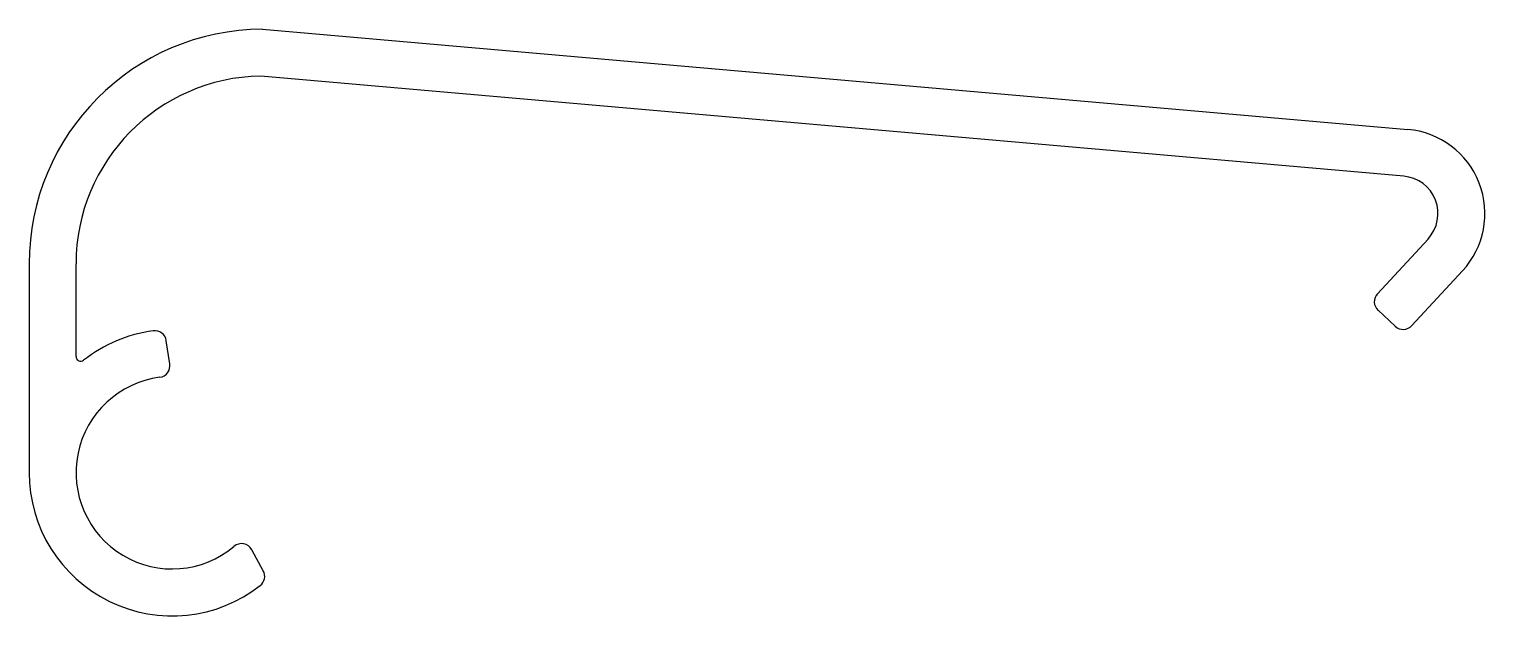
# Model space of a CAD drawing. Extents: x 1853.4 to 1884.4, y 1397.7 to 1410.2.
import ezdxf

# ---------------------------------------------------------------- set-up
doc = ezdxf.new("R2010")
doc.units = 0
doc.layers.get('0').update_dxf_attribs({"linetype": 'CONTINUOUS'})

msp = doc.modelspace()

# ---------------------------------------------------------------- linework, layer by layer
for p, q in [((1858.329, 1410.17), (1882.746, 1408.034)), ((1882.658, 1407.038), (1858.29, 1409.17)), ((1883.176, 1405.698), (1882.098, 1404.533)), ((1853.352, 1405.17), (1853.352, 1400.72)), ((1854.352, 1403.194), (1854.352, 1405.17)), ((1882.832, 1403.854), (1883.91, 1405.018)), ((1882.111, 1404.18), (1882.478, 1403.84)), ((1856.352, 1403.039), (1856.277, 1403.533)), ((1858.343, 1398.633), (1858.099, 1399.079))]:
    msp.add_line(p, q)
for centre, radius, start, end in [((1858.352, 1405.17), 5, 90.257, 180), ((1858.352, 1405.17), 4, 90.8781, 180), ((1882.589, 1406.241), 1.8, 317.2041, 85), ((1882.589, 1406.241), 0.8, 317.2041, 85), ((1882.281, 1404.363), 0.25, 137.2044, 227.2044), ((1882.648, 1404.024), 0.25, 227.2044, 317.2041), ((1856.402, 1400.72), 3.05, 97.6383, 128.2465), ((1856.029, 1403.496), 0.25, 8.6866, 97.6383), ((1854.452, 1403.194), 0.1, 180, 308.2465), ((1856.105, 1403.001), 0.25, 277.4104, 8.6866), ((1856.402, 1400.72), 2.05, 97.4104, 310.0008), ((1856.402, 1400.72), 3.05, 180, 307.9605), ((1857.88, 1398.959), 0.25, 28.6863, 130.0008), ((1858.124, 1398.513), 0.25, 307.9605, 28.6863)]:
    msp.add_arc(centre, radius, start, end)

doc.saveas('drawing.dxf')
